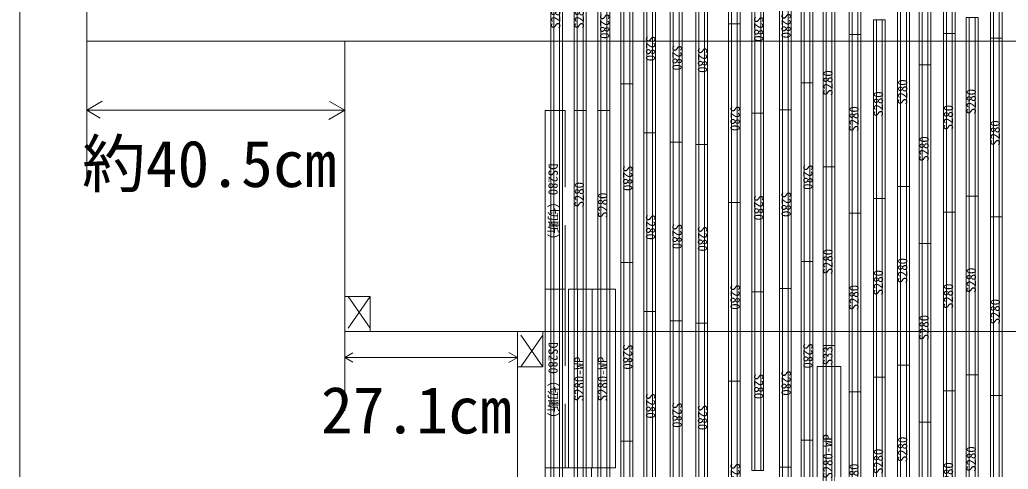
# Model space of a CAD drawing. Units: millimetres, scale not verified. Extents: x -3124 to 14616, y -9205 to 4147.
# Drawn here: x -2624 to -1073, y -1599 to -894 of the extents above; entities that cross this region are included whole.
import ezdxf
from ezdxf.enums import TextEntityAlignment as Align

# ---------------------------------------------------------------- set-up
doc = ezdxf.new("R2010")
doc.units = ezdxf.units.MM
doc.header["$LTSCALE"] = 100
doc.linetypes.add('DASHED1', pattern=[1.8, 1.2, -0.6])
for name, color, linetype, lineweight in [('0-0', 7, 'Continuous', 9), ('0-7', 5, 'Continuous', 9), ('0-8', 3, 'Continuous', 9), ('0-A', 3, 'DASHED1', 9)]:
    doc.layers.add(name, color=color, linetype=linetype, lineweight=lineweight)
doc.styles.add('ＭＳ ゴシック', font='')
doc.styles.get('ＭＳ ゴシック').set_extended_font_data('MS Gothic')

# ---------------------------------------------------------------- blocks, each defined once
blk = doc.blocks.new('N_TOMIX _ S280(1)')
at = {"layer": '0-0'}
for p, q in [((0, 18.5), (280, 18.5)), ((0, 18.5), (0, 0)), ((280, 18.5), (280, 0)), ((0, 0), (280, 0))]:
    blk.add_line(p, q, dxfattribs=at)
at = {"layer": '0-0', "color": 2}
for p, q in [((0, 13.8), (280, 13.8)), ((0, 4.7), (280, 4.7))]:
    blk.add_line(p, q, dxfattribs=at)
at = {"layer": '0-0', "color": 3, "style": 'ＭＳ ゴシック'}
blk.add_text('S280', height=14.66, dxfattribs=at).set_placement((128, -1), align=Align.BOTTOM_LEFT)
blk = doc.blocks.new('N_TOMIX _ DC391・354-45')
at = {"layer": '0-0'}
for p, q in [((0, -8.8), (0, 64.3)), ((237.6, -107.2), (289.2, -55.5))]:
    blk.add_line(p, q, dxfattribs=at)
at = {"layer": '0-0', "color": 3}
for radius in [409, 336]:
    blk.add_arc((0, -344.8), radius, 45, 90, dxfattribs=at)
at = {"layer": '0-0'}
for radius in [400.2, 381.8, 363.2, 344.8]:
    blk.add_arc((0, -344.8), radius, 45, 90, dxfattribs=at)
at = {"layer": '0-0', "color": 2}
for radius in [395.5, 386.5, 358.5, 349.5]:
    blk.add_arc((0, -344.8), radius, 45, 90, dxfattribs=at)
at = {"layer": '0-0', "color": 3, "style": 'ＭＳ ゴシック'}
blk.add_text('DC391・354-45', height=14.66, rotation=337.5, dxfattribs=at).set_placement((77.3, 13.8), align=Align.BOTTOM_LEFT)
blk = doc.blocks.new('N_TOMIX _ S280')
at = {"layer": '0-0'}
for p, q in [((0, 18.5), (280, 18.5)), ((0, 18.5), (0, 0)), ((280, 18.5), (280, 0)), ((0, 0), (280, 0))]:
    blk.add_line(p, q, dxfattribs=at)
at = {"layer": '0-0', "color": 2}
for p, q in [((0, 13.8), (280, 13.8)), ((0, 4.7), (280, 4.7))]:
    blk.add_line(p, q, dxfattribs=at)
at = {"layer": '0-0', "color": 3, "style": 'ＭＳ ゴシック'}
blk.add_text('S280', height=14.66, dxfattribs=at).set_placement((111.4, -0.8), align=Align.BOTTOM_LEFT)
blk = doc.blocks.new('3人掛け机')
at = {"layer": '0-7', "color": 4}
for p, q in [((1764, 400), (1764, 455)), ((1804, 400), (1764, 400))]:
    blk.add_line(p, q, dxfattribs=at)
at = {"layer": '0-7', "color": 1}
for p, q in [((1764, 400), (1798.5, 449.5)), ((1798.5, 400), (1764, 449.5))]:
    blk.add_line(p, q, dxfattribs=at)
at = {"layer": '0-7', "color": 6}
blk.add_lwpolyline([(0, 0), (1804, 0), (1804, 455), (0, 455)], close=True, dxfattribs=at)
blk = doc.blocks.new('2人掛け机左')
at = {"layer": '0-7', "color": 1}
for p, q in [((5.5, 400), (40, 449.5)), ((40, 400), (5.5, 449.5))]:
    blk.add_line(p, q, dxfattribs=at)
at = {"layer": '0-7', "color": 6}
blk.add_lwpolyline([(0, 0), (1204, 0), (1204, 455), (0, 455)], close=True, dxfattribs=at)
at = {"layer": '0-7', "color": 4}
blk.add_lwpolyline([(40, 455), (40, 400), (0, 400)], dxfattribs=at)
blk = doc.blocks.new('N_TOMIX _ DS280（切断）')
at = {"layer": '0-0', "color": 4, "linetype": 'DASHED1'}
for p, q in [((0, 22.5), (280, 22.5)), ((0, 18.5), (0, 22.5)), ((280, 18.5), (280, 22.5))]:
    blk.add_line(p, q, dxfattribs=at)
at = {"layer": '0-0'}
for p, q in [((0, 18.5), (0, -8.7)), ((0, 18.5), (280, 18.5)), ((280, 18.5), (280, -8.7)), ((0, 0), (280, 0))]:
    blk.add_line(p, q, dxfattribs=at)
at = {"layer": '0-0', "color": 2}
for p, q in [((0, 13.7), (280, 13.7)), ((0, 4.7), (280, 4.7))]:
    blk.add_line(p, q, dxfattribs=at)
at = {"layer": '0-0', "color": 3}
blk.add_line((0, -8.7), (280, -8.7), dxfattribs=at)
at = {"layer": '0-0', "color": 3, "style": 'ＭＳ ゴシック'}
blk.add_text('DS280（切断）', height=14.66, dxfattribs=at).set_placement((83, -7.9), align=Align.BOTTOM_LEFT)
blk = doc.blocks.new('N_TOMIX _ DS280')
at = {"layer": '0-0', "color": 3}
for p, q in [((0, 64.2), (280, 64.2)), ((0, -8.7), (280, -8.7))]:
    blk.add_line(p, q, dxfattribs=at)
at = {"layer": '0-0'}
for p, q in [((0, 64.2), (0, -8.7)), ((280, 64.2), (280, -8.7)), ((0, 55.5), (280, 55.5)), ((0, 37), (280, 37)), ((0, 18.5), (280, 18.5)), ((0, 0), (280, 0))]:
    blk.add_line(p, q, dxfattribs=at)
at = {"layer": '0-0', "color": 2}
for p, q in [((0, 50.8), (280, 50.8)), ((0, 41.8), (280, 41.8)), ((0, 13.7), (280, 13.7)), ((0, 4.7), (280, 4.7))]:
    blk.add_line(p, q, dxfattribs=at)
at = {"layer": '0-0', "color": 3, "style": 'ＭＳ ゴシック'}
blk.add_text('DS280', height=14.66, dxfattribs=at).set_placement((113.1, 17.8), align=Align.BOTTOM_LEFT)
blk = doc.blocks.new('N_TOMIX _ S280_WP')
at = {"layer": '0-0'}
for p, q in [((0, 27.7), (0, -9.3)), ((0, 18.5), (280, 18.5)), ((280, 27.7), (280, -9.3)), ((0, 0), (280, 0))]:
    blk.add_line(p, q, dxfattribs=at)
at = {"layer": '0-0', "color": 4}
for p, q in [((0, 27.7), (280, 27.7)), ((0, -9.3), (280, -9.3))]:
    blk.add_line(p, q, dxfattribs=at)
at = {"layer": '0-0', "color": 2}
for p, q in [((0, 13.7), (280, 13.7)), ((0, 4.7), (280, 4.7))]:
    blk.add_line(p, q, dxfattribs=at)
at = {"layer": '0-0', "color": 3, "style": 'ＭＳ ゴシック'}
blk.add_text('S280-WP', height=14.66, dxfattribs=at).set_placement((104.3, -0.6), align=Align.BOTTOM_LEFT)
blk = doc.blocks.new('N_TOMIX _ S140(1)')
at = {"layer": '0-0'}
for p, q in [((0, 18.5), (0, 0)), ((0, 18.5), (140, 18.5)), ((140, 18.5), (140, 0)), ((0, 0), (140, 0))]:
    blk.add_line(p, q, dxfattribs=at)
at = {"layer": '0-0', "color": 2}
for p, q in [((0, 13.8), (140, 13.8)), ((0, 4.7), (140, 4.7))]:
    blk.add_line(p, q, dxfattribs=at)
at = {"layer": '0-0', "color": 3, "style": 'ＭＳ ゴシック'}
blk.add_text('S140', height=14.66, dxfattribs=at).set_placement((50.4, -1.5), align=Align.BOTTOM_LEFT)
blk = doc.blocks.new('N_TOMIX _ S33')
at = {"layer": '0-0'}
for p, q in [((0, 18.5), (0, 0)), ((0, 18.5), (33, 18.5)), ((33, 18.5), (33, 0)), ((0, 0), (33, 0))]:
    blk.add_line(p, q, dxfattribs=at)
at = {"layer": '0-0', "color": 2}
for p, q in [((0, 13.8), (33, 13.8)), ((0, 4.7), (33, 4.7))]:
    blk.add_line(p, q, dxfattribs=at)
at = {"layer": '0-0', "color": 3, "style": 'ＭＳ ゴシック'}
blk.add_text('S33', height=14.66, dxfattribs=at).set_placement((1.8, -0.6), align=Align.BOTTOM_LEFT)

msp = doc.modelspace()

# ---------------------------------------------------------------- linework, layer by layer
at = {"layer": '0-7', "color": 7}
msp.add_line((-2624.5, -473.1), (-2624.5, -5403.1), dxfattribs=at)
at = {"layer": '0-7'}
for p, q in [((-2519.5, -928.1), (-2519.5, -1146.6)), ((-2114.5, -1036.1), (-2138.5, -1022.3)), ((-2519.5, -1036.1), (-2498.1, -1048.5)), ((-2114.5, -1036.1), (-2139.3, -1050.4)), ((-2114.5, -1507.4), (-2114.5, -1383.1)), ((-2114.5, -1423.7), (-2101.9, -1416.4)), ((-2114.5, -1423.7), (-2102, -1430.9)), ((-1843.5, -1423.7), (-1857.1, -1431.5))]:
    msp.add_line(p, q, dxfattribs=at)
for points in [[(-2114.5, -1036.1), (-2519.5, -1036.1), (-2495.2, -1022.1)], [(-2114.5, -1423.7), (-1843.5, -1423.7), (-1857.1, -1415.8)]]:
    msp.add_lwpolyline(points, dxfattribs=at)

# ---------------------------------------------------------------- block references
at = {"layer": '0-0'}
for name, p, rotation in [('N_TOMIX _ S280(1)', (-1772.8, -1036.5), 90), ('N_TOMIX _ S280(1)', (-1735.8, -1036.5), 90), ('N_TOMIX _ DS280（切断）', (-1791.3, -1036.5), 270), ('N_TOMIX _ S280(1)', (-1735.8, -1316.5), 90), ('N_TOMIX _ DS280（切断）', (-1791.3, -1316.5), 270), ('N_TOMIX _ S280_WP', (-1735.8, -1596.5), 90), ('N_TOMIX _ DS280', (-1791.3, -1596.5), 270)]:
    msp.add_blockref(name, p, dxfattribs=dict(at, rotation=rotation))
at = {"layer": '0-7'}
for name, p in [('3人掛け机', (-2519.5, -928.1)), ('2人掛け机左', (-1843.5, -1838.1))]:
    msp.add_blockref(name, p, dxfattribs=at)
at = {"layer": '0-7', "rotation": 180}
msp.add_blockref('3人掛け机', (-310.5, -928.1), dxfattribs=at)
at = {"layer": '0-8', "rotation": 135}
msp.add_blockref('N_TOMIX _ DC391・354-45', (-900.8, -927.9), dxfattribs=at)
at = {"layer": '0-A'}
for name, p, rotation in [('N_TOMIX _ S280(1)', (-1512.6, -620.9), 270), ('N_TOMIX _ S280(1)', (-1156.6, -915.7), 90), ('N_TOMIX _ S280(1)', (-1304.7, -917.7), 90), ('N_TOMIX _ S280(1)', (-1194.8, -964.8), 90), ('N_TOMIX _ S280(1)', (-1398.4, -713), 270), ('N_TOMIX _ S280(1)', (-1681.1, -714.8), 270), ('N_TOMIX _ S280(1)', (-1717.3, -756.5), 270), ('N_TOMIX _ S280(1)', (-1432.6, -755.6), 270), ('N_TOMIX _ S280(1)', (-1475.7, -760.9), 270), ('N_TOMIX _ S140(1)', (-1082.9, -923.2), 90), ('N_TOMIX _ S280(1)', (-1645.3, -791.5), 270), ('N_TOMIX _ S280(1)', (-1603.7, -806), 270), ('N_TOMIX _ S280(1)', (-1563.8, -809.7), 270), ('N_TOMIX _ S280', (-1345.4, -1124.8), 90), ('N_TOMIX _ S280(1)', (-1228.5, -1155.6), 90), ('N_TOMIX _ S280(1)', (-1266.5, -1174.4), 90), ('N_TOMIX _ S280(1)', (-1120.8, -1170.7), 90), ('N_TOMIX _ S280(1)', (-1512.6, -900.9), 270), ('N_TOMIX _ S280(1)', (-1304.7, -1197.7), 90), ('N_TOMIX _ S280(1)', (-1156.6, -1195.7), 90), ('N_TOMIX _ S280', (-1082.9, -1203.2), 90), ('N_TOMIX _ S280(1)', (-1194.8, -1244.8), 90), ('N_TOMIX _ S280(1)', (-1681.1, -994.8), 270), ('N_TOMIX _ S280(1)', (-1398.4, -993), 270), ('N_TOMIX _ S280', (-1698.8, -1316.5), 90), ('N_TOMIX _ S280(1)', (-1432.6, -1035.6), 270), ('N_TOMIX _ S280(1)', (-1475.7, -1040.9), 270), ('N_TOMIX _ S280(1)', (-1645.3, -1071.5), 270), ('N_TOMIX _ S280(1)', (-1603.7, -1086), 270), ('N_TOMIX _ S280(1)', (-1563.8, -1089.7), 270), ('N_TOMIX _ S280', (-1345.4, -1404.8), 90), ('N_TOMIX _ S280(1)', (-1228.5, -1435.6), 90), ('N_TOMIX _ S280(1)', (-1266.5, -1454.4), 90), ('N_TOMIX _ S280(1)', (-1120.8, -1450.7), 90), ('N_TOMIX _ S280(1)', (-1512.6, -1180.9), 270), ('N_TOMIX _ S280(1)', (-1304.7, -1477.7), 90), ('N_TOMIX _ S280(1)', (-1156.6, -1475.7), 90), ('N_TOMIX _ S280', (-1082.9, -1483.2), 90), ('N_TOMIX _ S280(1)', (-1194.8, -1524.8), 90), ('N_TOMIX _ S280(1)', (-1681.1, -1274.8), 270), ('N_TOMIX _ S280(1)', (-1398.4, -1273), 270), ('N_TOMIX _ S280_WP', (-1698.8, -1596.5), 90), ('N_TOMIX _ S280(1)', (-1432.6, -1315.6), 270), ('N_TOMIX _ S280(1)', (-1475.7, -1320.9), 270), ('N_TOMIX _ S280(1)', (-1645.3, -1351.5), 270), ('N_TOMIX _ S280(1)', (-1603.7, -1366), 270), ('N_TOMIX _ S280(1)', (-1563.8, -1369.7), 270), ('N_TOMIX _ S33', (-1345.4, -1437.8), 90), ('N_TOMIX _ S280_WP', (-1345.4, -1717.8), 90), ('N_TOMIX _ S280(1)', (-1228.5, -1715.6), 90), ('N_TOMIX _ S280(1)', (-1266.5, -1734.4), 90), ('N_TOMIX _ S280(1)', (-1120.8, -1730.7), 90), ('N_TOMIX _ S280(1)', (-1512.6, -1460.9), 270), ('N_TOMIX _ S280(1)', (-1304.7, -1757.7), 90), ('N_TOMIX _ S280(1)', (-1156.6, -1755.7), 90), ('N_TOMIX _ S280', (-1082.9, -1763.2), 90), ('N_TOMIX _ S280(1)', (-1194.8, -1804.8), 90), ('N_TOMIX _ S280(1)', (-1681.1, -1554.8), 270), ('N_TOMIX _ S280(1)', (-1398.4, -1553), 270), ('N_TOMIX _ S280(1)', (-1717.3, -1596.5), 270), ('N_TOMIX _ S280(1)', (-1432.6, -1595.6), 270)]:
    msp.add_blockref(name, p, dxfattribs=dict(at, rotation=rotation))

# ---------------------------------------------------------------- texts
at = {"layer": '0-7', "color": 4, "style": 'ＭＳ ゴシック'}
for s, p in [('約40.5cm', (-2526.9, -1178.5)), ('27.1cm', (-2151.9, -1564.6))]:
    msp.add_text(s, height=73.31, dxfattribs=at).set_placement(p, align=Align.BOTTOM_LEFT)

doc.saveas('drawing.dxf')
